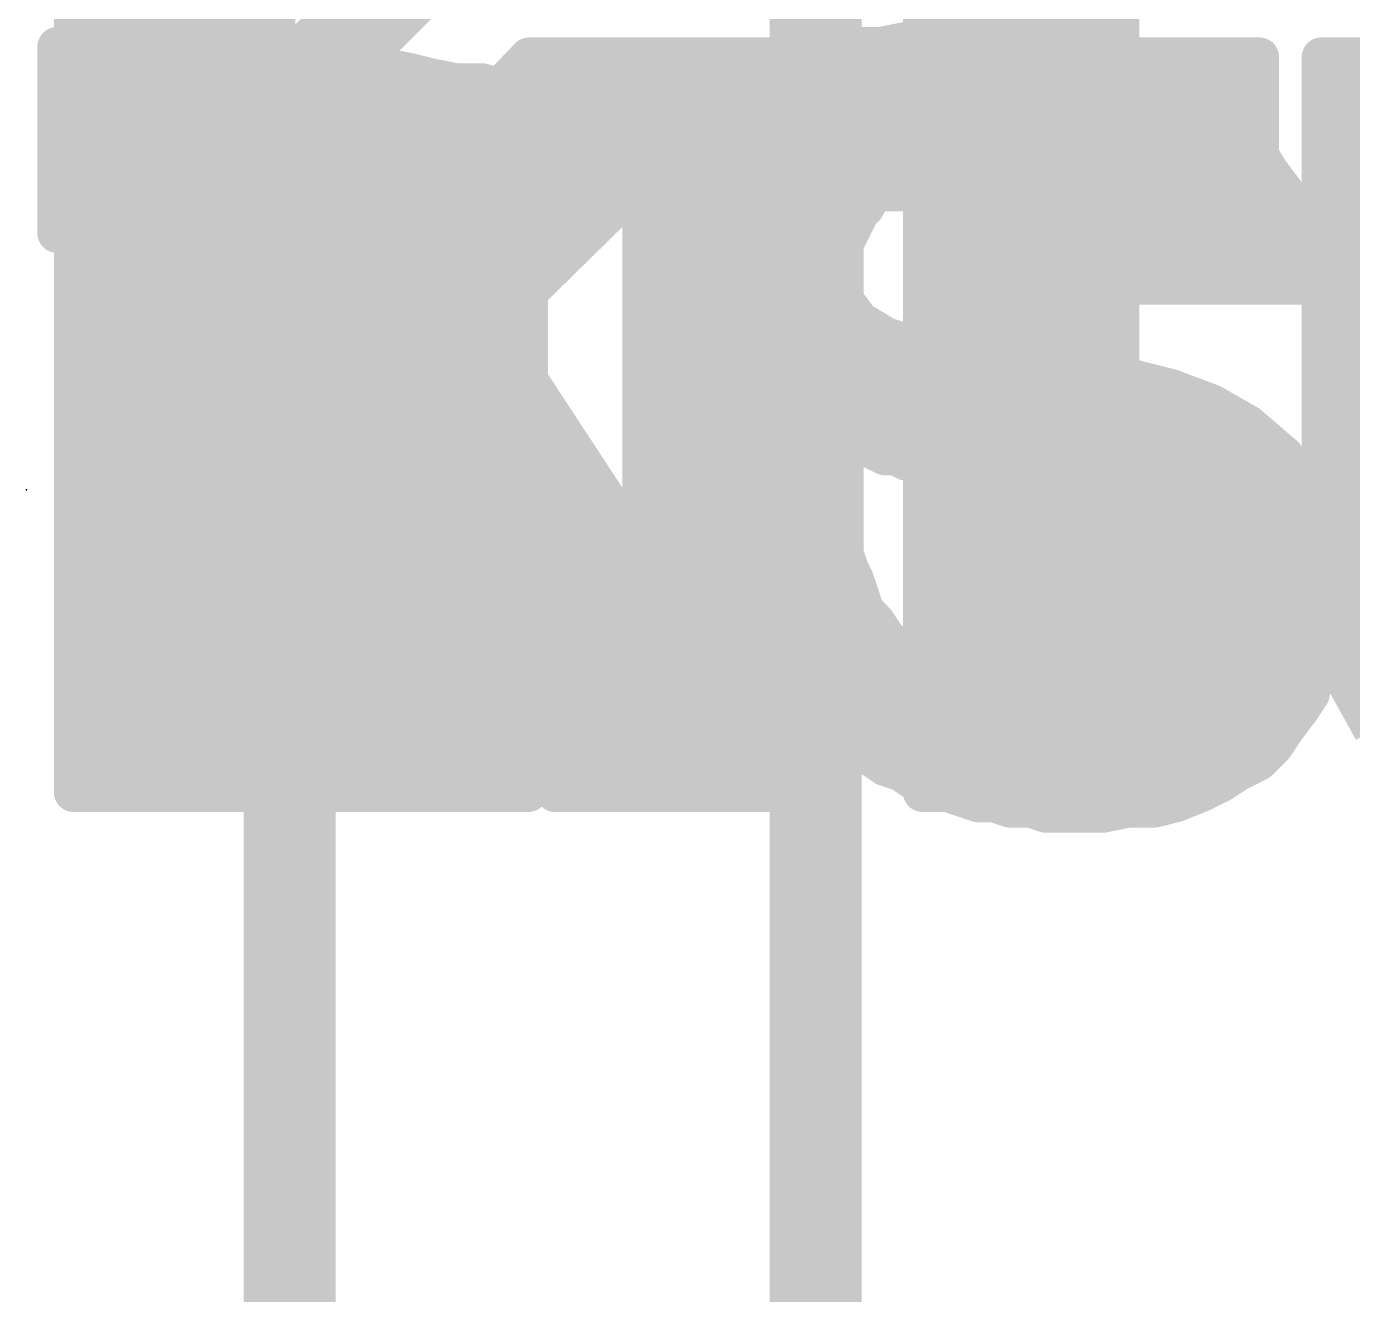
# Model space of a CAD drawing. Extents: x -29 to 78, y -12 to 55.
# Drawn here: x 17.78 to 20.341, y 16.226 to 18.675 of the extents above; entities that cross this region are included whole.
import ezdxf

# ---------------------------------------------------------------- set-up
doc = ezdxf.new("R2010")
doc.units = 0
for name, color, linetype in [('1', 12, 'CONTINUOUS'), ('16', 132, 'CONTINUOUS'), ('21', 41, 'CONTINUOUS'), ('22', 40, 'CONTINUOUS'), ('23', 53, 'CONTINUOUS'), ('24', 53, 'CONTINUOUS')]:
    doc.layers.add(name, color=color, linetype=linetype)

msp = doc.modelspace()

# ---------------------------------------------------------------- linework, layer by layer
at = {"layer": '1', "const_width": 0.1778}
msp.add_lwpolyline([(19.304, 5.104), (19.304, 27.178)], dxfattribs=at)
at = {"layer": '16', "const_width": 0.1778}
for points in [[(18.288, 18.542), (19.05, 19.304)], [(18.288, 8.89), (18.288, 18.542)]]:
    msp.add_lwpolyline(points, dxfattribs=at)
at = {"layer": '16', "const_width": 0.0889}
for points in [[(18.3325, 18.542, 1), (18.2435, 18.542)], [(18.2566, 18.5734, 1), (18.3194, 18.5106)]]:
    msp.add_lwpolyline(points, format="xyb", dxfattribs=at)
at = {"layer": '21', "const_width": 0.0762}
for points in [[(18.261, 19.146), (18.261, 18.106)], [(17.871, 17.196), (17.871, 18.936)], [(19.511, 18.616), (19.511, 18.816)], [(19.901, 18.736), (19.891, 18.696)], [(19.891, 18.696), (19.891, 18.616)], [(17.871, 18.669), (18.261, 18.669)], [(19.511, 18.669), (19.891, 18.669)], [(18.261, 18.106), (18.751, 18.616)], [(19.211, 18.616), (18.681, 18.096)], [(18.751, 18.616), (19.211, 18.616)], [(19.361, 18.576), (19.391, 18.616)], [(19.391, 18.616), (19.511, 18.616)], [(19.891, 18.616), (20.161, 18.616)], [(20.161, 18.616), (20.161, 18.356)], [(20.281, 17.616), (20.281, 18.616)], [(20.281, 18.616), (20.661, 18.616)], [(17.871, 18.5928), (18.261, 18.5928)], [(18.7287, 18.5928), (19.1874, 18.5928)], [(19.3736, 18.5928), (20.161, 18.5928)], [(20.281, 18.5928), (20.661, 18.5928)], [(19.321, 18.546), (19.361, 18.576)], [(19.161, 18.386), (19.321, 18.546)], [(17.871, 18.5166), (18.261, 18.5166)], [(18.6555, 18.5166), (19.1097, 18.5166)], [(19.2916, 18.5166), (20.161, 18.5166)], [(20.281, 18.5166), (20.661, 18.5166)], [(17.871, 18.4404), (18.261, 18.4404)], [(18.5823, 18.4404), (19.032, 18.4404)], [(19.2154, 18.4404), (20.161, 18.4404)], [(20.281, 18.4404), (20.661, 18.4404)], [(19.121, 18.356), (19.161, 18.386)], [(17.871, 18.3642), (18.261, 18.3642)], [(18.5091, 18.3642), (18.9544, 18.3642)], [(19.511, 18.356), (19.121, 18.356)], [(19.1319, 18.3642), (20.161, 18.3642)], [(19.511, 17.196), (19.511, 18.356)], [(20.161, 18.356), (19.891, 18.356)], [(19.891, 18.356), (19.891, 17.196)], [(20.281, 18.3642), (20.661, 18.3642)], [(17.871, 18.288), (18.261, 18.288)], [(18.4359, 18.288), (18.8767, 18.288)], [(19.511, 18.288), (19.891, 18.288)], [(20.281, 18.288), (20.661, 18.288)], [(17.871, 18.2118), (18.261, 18.2118)], [(18.3627, 18.2118), (18.799, 18.2118)], [(19.511, 18.2118), (19.891, 18.2118)], [(20.281, 18.2118), (20.661, 18.2118)], [(17.871, 18.1356), (18.261, 18.1356)], [(18.2894, 18.1356), (18.7214, 18.1356)], [(19.511, 18.1356), (19.891, 18.1356)], [(20.281, 18.1356), (20.661, 18.1356)], [(18.681, 18.096), (19.271, 17.196)], [(17.871, 18.0594), (18.705, 18.0594)], [(19.511, 18.0594), (19.891, 18.0594)], [(20.281, 18.0594), (20.661, 18.0594)], [(17.871, 17.9832), (18.7549, 17.9832)], [(19.511, 17.9832), (19.891, 17.9832)], [(20.281, 17.9832), (20.661, 17.9832)], [(17.871, 17.907), (18.8049, 17.907)], [(19.511, 17.907), (19.891, 17.907)], [(20.281, 17.907), (20.661, 17.907)], [(17.871, 17.8308), (18.8549, 17.8308)], [(18.411, 17.826), (18.261, 17.686)], [(18.801, 17.196), (18.411, 17.826)], [(19.511, 17.8308), (19.891, 17.8308)], [(20.281, 17.8308), (20.661, 17.8308)], [(17.871, 17.7546), (18.3345, 17.7546)], [(18.4552, 17.7546), (18.9048, 17.7546)], [(19.511, 17.7546), (19.891, 17.7546)], [(20.281, 17.7546), (20.6687, 17.7546)], [(18.261, 17.686), (18.261, 17.196)], [(17.871, 17.6784), (18.261, 17.6784)], [(18.5024, 17.6784), (18.9548, 17.6784)], [(19.511, 17.6784), (19.891, 17.6784)], [(20.281, 17.6784), (20.6782, 17.6784)], [(20.301, 17.506), (20.281, 17.616)], [(17.871, 17.6022), (18.261, 17.6022)], [(18.5495, 17.6022), (19.0047, 17.6022)], [(19.511, 17.6022), (19.891, 17.6022)], [(20.2835, 17.6022), (20.69, 17.6022)], [(17.871, 17.526), (18.261, 17.526)], [(18.5967, 17.526), (19.0547, 17.526)], [(19.511, 17.526), (19.891, 17.526)], [(20.2974, 17.526), (20.7435, 17.526)], [(20.331, 17.406), (20.301, 17.506)], [(17.871, 17.4498), (18.261, 17.4498)], [(18.6439, 17.4498), (19.1046, 17.4498)], [(19.511, 17.4498), (19.891, 17.4498)], [(20.3179, 17.4498), (21.601, 17.4498)], [(20.381, 17.316), (20.331, 17.406)], [(17.871, 17.3736), (18.261, 17.3736)], [(18.6911, 17.3736), (19.1546, 17.3736)], [(19.511, 17.3736), (19.891, 17.3736)], [(20.349, 17.3736), (21.2061, 17.3736)], [(17.871, 17.2974), (18.261, 17.2974)], [(18.7382, 17.2974), (19.2045, 17.2974)], [(19.511, 17.2974), (19.891, 17.2974)], [(17.871, 17.2212), (18.261, 17.2212)], [(18.7854, 17.2212), (19.2545, 17.2212)], [(19.511, 17.2212), (19.891, 17.2212)], [(18.261, 17.196), (17.871, 17.196)], [(19.271, 17.196), (18.801, 17.196)], [(19.891, 17.196), (19.511, 17.196)]]:
    msp.add_lwpolyline(points, dxfattribs=at)
at = {"layer": '21', "const_width": 0.0381}
for points in [[(17.871, 18.6881, 1), (17.871, 18.65)], [(18.261, 18.65, 1), (18.261, 18.6881)], [(19.511, 18.6881, 1), (19.511, 18.65)], [(19.8725, 18.7006, 1), (19.9095, 18.6914)], [(19.891, 18.65, 1), (19.891, 18.6881)], [(18.751, 18.635, 1), (18.751, 18.5969)], [(18.7647, 18.6028, 1), (18.7373, 18.6292)], [(19.2243, 18.6024, 1), (19.1977, 18.6296)], [(19.211, 18.5969, 1), (19.211, 18.635)], [(19.391, 18.635, 1), (19.391, 18.5969)], [(19.4062, 18.6046, 1), (19.3758, 18.6274)], [(19.511, 18.5969, 1), (19.511, 18.635)], [(19.891, 18.635, 1), (19.891, 18.5969)], [(20.1801, 18.616, 1), (20.142, 18.616)], [(20.161, 18.5969, 1), (20.161, 18.635)], [(20.281, 18.635, 1), (20.281, 18.5969)], [(20.3001, 18.616, 1), (20.262, 18.616)], [(17.871, 18.6119, 1), (17.871, 18.5738)], [(18.261, 18.5738, 1), (18.261, 18.6119)], [(18.7287, 18.6119, 1), (18.7287, 18.5738)], [(19.1874, 18.5738, 1), (19.1874, 18.6119)], [(19.3736, 18.6119, 1), (19.3736, 18.5738)], [(19.4919, 18.616, 1), (19.53, 18.616)], [(19.872, 18.616, 1), (19.9101, 18.616)], [(20.161, 18.5738, 1), (20.161, 18.6119)], [(20.281, 18.6119, 1), (20.281, 18.5738)], [(19.3458, 18.5874, 1), (19.3762, 18.5646)], [(19.3724, 18.5608, 1), (19.3496, 18.5912)], [(19.3096, 18.5612, 1), (19.3324, 18.5308)], [(19.3345, 18.5325, 1), (19.3075, 18.5595)], [(17.871, 18.5357, 1), (17.871, 18.4976)], [(18.261, 18.4976, 1), (18.261, 18.5357)], [(18.6555, 18.5357, 1), (18.6555, 18.4976)], [(19.1097, 18.4976, 1), (19.1097, 18.5357)], [(19.2916, 18.5357, 1), (19.2916, 18.4976)], [(20.161, 18.4976, 1), (20.161, 18.5357)], [(20.281, 18.5357, 1), (20.281, 18.4976)], [(17.871, 18.4595, 1), (17.871, 18.4214)], [(18.261, 18.4214, 1), (18.261, 18.4595)], [(18.5823, 18.4595, 1), (18.5823, 18.4214)], [(19.032, 18.4214, 1), (19.032, 18.4595)], [(19.2154, 18.4595, 1), (19.2154, 18.4214)], [(20.161, 18.4214, 1), (20.161, 18.4595)], [(20.281, 18.4595, 1), (20.281, 18.4214)], [(19.1475, 18.3995, 1), (19.1745, 18.3725)], [(19.1724, 18.3708, 1), (19.1496, 18.4012)], [(17.871, 18.3833, 1), (17.871, 18.3452)], [(18.261, 18.3452, 1), (18.261, 18.3833)], [(18.5091, 18.3833, 1), (18.5091, 18.3452)], [(18.9544, 18.3452, 1), (18.9544, 18.3833)], [(19.121, 18.3751, 1), (19.121, 18.337)], [(19.1096, 18.3712, 1), (19.1324, 18.3408)], [(19.1319, 18.3833, 1), (19.1319, 18.3452)], [(19.53, 18.356, 1), (19.4919, 18.356)], [(19.511, 18.337, 1), (19.511, 18.3751)], [(19.891, 18.3751, 1), (19.891, 18.337)], [(19.9101, 18.356, 1), (19.872, 18.356)], [(20.161, 18.3452, 1), (20.161, 18.3833)], [(20.161, 18.337, 1), (20.161, 18.3751)], [(20.281, 18.3833, 1), (20.281, 18.3452)], [(20.142, 18.356, 1), (20.1801, 18.356)], [(17.871, 18.3071, 1), (17.871, 18.269)], [(18.261, 18.269, 1), (18.261, 18.3071)], [(18.4359, 18.3071, 1), (18.4359, 18.269)], [(18.8767, 18.269, 1), (18.8767, 18.3071)], [(19.511, 18.3071, 1), (19.511, 18.269)], [(19.891, 18.269, 1), (19.891, 18.3071)], [(20.281, 18.3071, 1), (20.281, 18.269)], [(17.871, 18.2309, 1), (17.871, 18.1928)], [(18.261, 18.1928, 1), (18.261, 18.2309)], [(18.3627, 18.2309, 1), (18.3627, 18.1928)], [(18.799, 18.1928, 1), (18.799, 18.2309)], [(19.511, 18.2309, 1), (19.511, 18.1928)], [(19.891, 18.1928, 1), (19.891, 18.2309)], [(20.281, 18.2309, 1), (20.281, 18.1928)], [(17.871, 18.1547, 1), (17.871, 18.1166)], [(18.261, 18.1166, 1), (18.261, 18.1547)], [(18.2894, 18.1547, 1), (18.2894, 18.1166)], [(18.7214, 18.1166, 1), (18.7214, 18.1547)], [(19.511, 18.1547, 1), (19.511, 18.1166)], [(19.891, 18.1166, 1), (19.891, 18.1547)], [(20.281, 18.1547, 1), (20.281, 18.1166)], [(18.2473, 18.1192, 1), (18.2747, 18.0928)], [(18.6969, 18.1064, 1), (18.6651, 18.0856)], [(18.2419, 18.106, 1), (18.28, 18.106)], [(18.6677, 18.1096, 1), (18.6943, 18.0824)], [(17.871, 18.0785, 1), (17.871, 18.0404)], [(18.705, 18.0404, 1), (18.705, 18.0785)], [(19.511, 18.0785, 1), (19.511, 18.0404)], [(19.891, 18.0404, 1), (19.891, 18.0785)], [(20.281, 18.0785, 1), (20.281, 18.0404)], [(17.871, 18.0023, 1), (17.871, 17.9642)], [(18.7549, 17.9642, 1), (18.7549, 18.0023)], [(19.511, 18.0023, 1), (19.511, 17.9642)], [(19.891, 17.9642, 1), (19.891, 18.0023)], [(20.281, 18.0023, 1), (20.281, 17.9642)], [(17.871, 17.9261, 1), (17.871, 17.888)], [(18.8049, 17.888, 1), (18.8049, 17.9261)], [(19.511, 17.9261, 1), (19.511, 17.888)], [(19.891, 17.888, 1), (19.891, 17.9261)], [(20.281, 17.9261, 1), (20.281, 17.888)], [(17.871, 17.8498, 1), (17.871, 17.8117)], [(18.4272, 17.836, 1), (18.3948, 17.816)], [(18.424, 17.8121, 1), (18.398, 17.8399)], [(18.8549, 17.8117, 1), (18.8549, 17.8498)], [(19.511, 17.8498, 1), (19.511, 17.8117)], [(19.891, 17.8117, 1), (19.891, 17.8498)], [(20.281, 17.8498, 1), (20.281, 17.8117)], [(17.871, 17.7736, 1), (17.871, 17.7355)], [(18.3345, 17.7355, 1), (18.3345, 17.7736)], [(18.4552, 17.7736, 1), (18.4552, 17.7355)], [(18.9048, 17.7355, 1), (18.9048, 17.7736)], [(19.511, 17.7736, 1), (19.511, 17.7355)], [(19.891, 17.7355, 1), (19.891, 17.7736)], [(20.281, 17.7736, 1), (20.281, 17.7355)], [(18.28, 17.686, 1), (18.2419, 17.686)], [(17.871, 17.6974, 1), (17.871, 17.6593)], [(18.248, 17.6999, 1), (18.274, 17.6721)], [(18.261, 17.6593, 1), (18.261, 17.6974)], [(18.5024, 17.6974, 1), (18.5024, 17.6593)], [(18.9548, 17.6593, 1), (18.9548, 17.6974)], [(19.511, 17.6974, 1), (19.511, 17.6593)], [(19.891, 17.6593, 1), (19.891, 17.6974)], [(20.281, 17.6974, 1), (20.281, 17.6593)], [(20.2997, 17.6194, 1), (20.2623, 17.6126)], [(17.871, 17.6212, 1), (17.871, 17.5831)], [(18.261, 17.5831, 1), (18.261, 17.6212)], [(18.5495, 17.6212, 1), (18.5495, 17.5831)], [(19.0047, 17.5831, 1), (19.0047, 17.6212)], [(19.511, 17.6212, 1), (19.511, 17.5831)], [(19.891, 17.5831, 1), (19.891, 17.6212)], [(20.262, 17.616, 1), (20.3001, 17.616)], [(20.2835, 17.6212, 1), (20.2835, 17.5831)], [(17.871, 17.545, 1), (17.871, 17.5069)], [(18.261, 17.5069, 1), (18.261, 17.545)], [(18.5967, 17.545, 1), (18.5967, 17.5069)], [(19.0547, 17.5069, 1), (19.0547, 17.545)], [(19.511, 17.545, 1), (19.511, 17.5069)], [(19.891, 17.5069, 1), (19.891, 17.545)], [(20.2974, 17.545, 1), (20.2974, 17.5069)], [(20.3192, 17.5115, 1), (20.2828, 17.5005)], [(20.2823, 17.5026, 1), (20.3197, 17.5094)], [(17.871, 17.4688, 1), (17.871, 17.4307)], [(18.261, 17.4307, 1), (18.261, 17.4688)], [(18.6439, 17.4688, 1), (18.6439, 17.4307)], [(19.1046, 17.4307, 1), (19.1046, 17.4688)], [(19.511, 17.4688, 1), (19.511, 17.4307)], [(19.891, 17.4307, 1), (19.891, 17.4688)], [(20.3179, 17.4688, 1), (20.3179, 17.4307)], [(20.3477, 17.4153, 1), (20.3143, 17.3967)], [(20.3128, 17.4005, 1), (20.3492, 17.4115)], [(17.871, 17.3926, 1), (17.871, 17.3545)], [(18.261, 17.3545, 1), (18.261, 17.3926)], [(18.6911, 17.3926, 1), (18.6911, 17.3545)], [(19.1546, 17.3545, 1), (19.1546, 17.3926)], [(19.511, 17.3926, 1), (19.511, 17.3545)], [(19.891, 17.3545, 1), (19.891, 17.3926)], [(20.349, 17.3926, 1), (20.349, 17.3545)], [(17.871, 17.3164, 1), (17.871, 17.2783)], [(18.261, 17.2783, 1), (18.261, 17.3164)], [(18.7382, 17.3164, 1), (18.7382, 17.2783)], [(19.2045, 17.2783, 1), (19.2045, 17.3164)], [(19.511, 17.3164, 1), (19.511, 17.2783)], [(19.891, 17.2783, 1), (19.891, 17.3164)], [(17.871, 17.2402, 1), (17.871, 17.2021)], [(18.261, 17.2021, 1), (18.261, 17.2402)], [(18.7854, 17.2402, 1), (18.7854, 17.2021)], [(19.2545, 17.2021, 1), (19.2545, 17.2402)], [(19.511, 17.2402, 1), (19.511, 17.2021)], [(19.891, 17.2021, 1), (19.891, 17.2402)], [(17.871, 17.2151, 1), (17.871, 17.177)], [(17.852, 17.196, 1), (17.8901, 17.196)], [(18.2419, 17.196, 1), (18.28, 17.196)], [(18.261, 17.177, 1), (18.261, 17.2151)], [(18.801, 17.2151, 1), (18.801, 17.177)], [(18.7848, 17.186, 1), (18.8172, 17.206)], [(19.2551, 17.1856, 1), (19.2869, 17.2064)], [(19.271, 17.177, 1), (19.271, 17.2151)], [(19.511, 17.2151, 1), (19.511, 17.177)], [(19.4919, 17.196, 1), (19.53, 17.196)], [(19.872, 17.196, 1), (19.9101, 17.196)], [(19.891, 17.177, 1), (19.891, 17.2151)]]:
    msp.add_lwpolyline(points, format="xyb", dxfattribs=at)
at = {"layer": '22', "const_width": 0.0762}
for points in [[(17.849, 18.636), (17.839, 18.636)], [(17.839, 18.636), (17.839, 18.276)], [(17.859, 18.646), (17.849, 18.636)], [(17.999, 18.646), (17.859, 18.646)], [(18.069, 18.626), (17.999, 18.646)], [(19.369, 18.636), (19.319, 18.626)], [(19.429, 18.636), (19.369, 18.636)], [(19.479, 18.646), (19.429, 18.636)], [(19.709, 18.646), (19.479, 18.646)], [(19.759, 18.636), (19.709, 18.646)], [(19.819, 18.626), (19.759, 18.636)], [(18.129, 18.606), (18.069, 18.626)], [(18.199, 18.566), (18.129, 18.606)], [(18.419, 18.606), (18.379, 18.616)], [(18.379, 18.616), (18.379, 18.346)], [(18.519, 18.586), (18.419, 18.606)], [(19.269, 18.606), (19.219, 18.596)], [(19.319, 18.626), (19.269, 18.606)], [(19.879, 18.606), (19.819, 18.626)], [(19.929, 18.596), (19.879, 18.606)], [(17.839, 18.5928), (18.1521, 18.5928)], [(18.379, 18.5928), (18.485, 18.5928)], [(18.559, 18.576), (18.519, 18.586)], [(19.219, 18.596), (19.169, 18.576)], [(19.211, 18.5928), (19.937, 18.5928)], [(19.979, 18.576), (19.929, 18.596)], [(18.249, 18.526), (18.199, 18.566)], [(18.609, 18.566), (18.559, 18.576)], [(18.659, 18.566), (18.609, 18.566)], [(18.699, 18.556), (18.659, 18.566)], [(18.749, 18.546), (18.699, 18.556)], [(19.169, 18.576), (19.049, 18.486)], [(20.079, 18.516), (19.979, 18.576)], [(18.749, 17.196), (18.749, 18.546)], [(17.839, 18.5166), (18.2568, 18.5166)], [(18.299, 18.466), (18.249, 18.526)], [(18.379, 18.5166), (18.749, 18.5166)], [(19.0898, 18.5166), (20.078, 18.5166)], [(20.119, 18.486), (20.079, 18.516)], [(19.049, 18.486), (19.019, 18.446)], [(20.149, 18.446), (20.119, 18.486)], [(18.339, 18.416), (18.299, 18.466)], [(17.839, 18.4404), (18.3195, 18.4404)], [(18.379, 18.4404), (18.749, 18.4404)], [(19.019, 18.446), (18.999, 18.406)], [(19.0162, 18.4404), (20.1524, 18.4404)], [(20.179, 18.396), (20.149, 18.446)], [(18.379, 18.346), (18.339, 18.416)], [(18.999, 18.406), (18.979, 18.356)], [(19.409, 18.346), (19.469, 18.376)], [(19.469, 18.376), (19.489, 18.376)], [(19.489, 18.376), (19.509, 18.386)], [(19.509, 18.386), (19.689, 18.386)], [(19.689, 18.386), (19.789, 18.336)], [(20.209, 18.356), (20.179, 18.396)], [(17.839, 18.3642), (18.3686, 18.3642)], [(18.379, 18.3642), (18.749, 18.3642)], [(18.979, 18.356), (18.969, 18.306)], [(18.9823, 18.3642), (19.4454, 18.3642)], [(19.7326, 18.3642), (20.2029, 18.3642)], [(20.229, 18.296), (20.209, 18.356)], [(19.389, 18.316), (19.399, 18.326)], [(19.399, 18.326), (19.409, 18.346)], [(19.789, 18.336), (19.829, 18.296)], [(18.969, 18.306), (18.969, 17.436)], [(19.359, 18.256), (19.389, 18.316)], [(17.839, 18.288), (18.749, 18.288)], [(17.839, 18.276), (17.849, 18.276)], [(17.849, 18.276), (17.869, 18.286)], [(17.869, 18.286), (17.979, 18.286)], [(17.979, 18.286), (18.079, 18.276)], [(18.079, 18.276), (18.159, 18.256)], [(18.969, 18.288), (19.375, 18.288)], [(19.829, 18.296), (19.839, 18.276)], [(19.833, 18.288), (20.2303, 18.288)], [(19.839, 18.276), (19.849, 18.246)], [(20.249, 18.176), (20.229, 18.296)], [(18.159, 18.256), (18.229, 18.216)], [(19.359, 18.146), (19.359, 18.256)], [(19.849, 18.246), (19.859, 18.226)], [(19.859, 18.226), (19.859, 18.176)], [(18.229, 18.216), (18.279, 18.156)], [(18.2325, 18.2118), (18.749, 18.2118)], [(18.969, 18.2118), (19.359, 18.2118)], [(19.859, 18.2118), (20.243, 18.2118)], [(19.859, 18.176), (20.249, 18.176)], [(18.279, 18.156), (18.319, 18.086)], [(19.389, 18.106), (19.359, 18.146)], [(18.2907, 18.1356), (18.749, 18.1356)], [(18.969, 18.1356), (19.3668, 18.1356)], [(19.439, 18.076), (19.389, 18.106)], [(18.319, 18.086), (18.339, 18.016)], [(19.499, 18.056), (19.439, 18.076)], [(18.3266, 18.0594), (18.749, 18.0594)], [(18.969, 18.0594), (19.4888, 18.0594)], [(19.569, 18.036), (19.499, 18.056)], [(19.569, 18.036), (19.519, 17.836)], [(19.519, 17.836), (19.569, 18.036)], [(19.639, 18.026), (19.569, 18.036)], [(19.819, 18.006), (19.639, 18.026)], [(18.339, 18.016), (18.359, 17.926)], [(19.739, 17.796), (19.819, 18.006)], [(19.819, 18.006), (19.739, 17.796)], [(19.909, 17.996), (19.819, 18.006)], [(19.989, 17.976), (19.909, 17.996)], [(18.3463, 17.9832), (18.749, 17.9832)], [(18.969, 17.9832), (19.5558, 17.9832)], [(19.5558, 17.9832), (19.8103, 17.9832)], [(19.8103, 17.9832), (19.9602, 17.9832)], [(20.069, 17.946), (19.989, 17.976)], [(20.139, 17.906), (20.069, 17.946)], [(18.359, 17.926), (18.359, 17.196)], [(18.359, 17.907), (18.749, 17.907)], [(18.969, 17.907), (19.5368, 17.907)], [(19.5368, 17.907), (19.7813, 17.907)], [(19.7813, 17.907), (20.1373, 17.907)], [(20.209, 17.846), (20.139, 17.906)], [(19.359, 17.656), (19.359, 17.886)], [(19.359, 17.886), (19.379, 17.866)], [(19.379, 17.866), (19.399, 17.866)], [(19.399, 17.866), (19.439, 17.846)], [(19.439, 17.846), (19.459, 17.846)], [(19.459, 17.846), (19.479, 17.836)], [(20.249, 17.776), (20.209, 17.846)], [(18.359, 17.8308), (18.749, 17.8308)], [(18.969, 17.8308), (19.359, 17.8308)], [(19.479, 17.836), (19.519, 17.836)], [(19.519, 17.836), (19.539, 17.826)], [(19.5294, 17.8308), (19.7523, 17.8308)], [(19.539, 17.826), (19.559, 17.826)], [(19.559, 17.826), (19.589, 17.816)], [(19.589, 17.816), (19.629, 17.816)], [(19.629, 17.816), (19.659, 17.806)], [(19.7523, 17.8308), (20.2177, 17.8308)], [(19.659, 17.806), (19.699, 17.806)], [(19.699, 17.806), (19.719, 17.796)], [(19.719, 17.796), (19.739, 17.796)], [(19.739, 17.796), (19.769, 17.786)], [(19.769, 17.786), (19.789, 17.776)], [(19.789, 17.776), (19.799, 17.766)], [(19.799, 17.766), (19.839, 17.746)], [(20.279, 17.686), (20.249, 17.776)], [(18.359, 17.7546), (18.749, 17.7546)], [(18.969, 17.7546), (19.359, 17.7546)], [(19.8218, 17.7546), (20.2561, 17.7546)], [(19.839, 17.746), (19.849, 17.736)], [(19.849, 17.736), (19.869, 17.726)], [(19.869, 17.726), (19.899, 17.666)], [(20.299, 17.576), (20.279, 17.686)], [(18.359, 17.6784), (18.749, 17.6784)], [(18.969, 17.6784), (19.359, 17.6784)], [(19.8928, 17.6784), (20.2804, 17.6784)], [(19.899, 17.666), (19.899, 17.646)], [(19.369, 17.626), (19.359, 17.656)], [(19.899, 17.646), (19.909, 17.626)], [(19.379, 17.606), (19.369, 17.626)], [(19.909, 17.626), (19.909, 17.576)], [(18.359, 17.6022), (18.749, 17.6022)], [(18.969, 17.6022), (19.3803, 17.6022)], [(19.399, 17.546), (19.379, 17.606)], [(19.909, 17.6022), (20.2942, 17.6022)], [(19.909, 17.576), (19.899, 17.546)], [(20.289, 17.526), (20.299, 17.576)], [(19.419, 17.526), (19.399, 17.546)], [(19.899, 17.546), (19.899, 17.526)], [(18.359, 17.526), (18.749, 17.526)], [(18.969, 17.526), (19.419, 17.526)], [(19.439, 17.496), (19.419, 17.526)], [(19.889, 17.506), (19.879, 17.496)], [(19.899, 17.526), (19.889, 17.506)], [(19.899, 17.526), (20.289, 17.526)], [(20.289, 17.476), (20.289, 17.526)], [(19.459, 17.476), (19.439, 17.496)], [(19.879, 17.496), (19.869, 17.476)], [(19.489, 17.456), (19.459, 17.476)], [(19.529, 17.446), (19.489, 17.456)], [(19.839, 17.456), (19.799, 17.436)], [(19.849, 17.466), (19.839, 17.456)], [(19.869, 17.476), (19.849, 17.466)], [(20.269, 17.436), (20.289, 17.476)], [(18.359, 17.4498), (18.749, 17.4498)], [(18.969, 17.436), (18.959, 17.416)], [(18.969, 17.4498), (19.5138, 17.4498)], [(19.569, 17.426), (19.529, 17.446)], [(19.779, 17.436), (19.759, 17.426)], [(19.799, 17.436), (19.779, 17.436)], [(19.8266, 17.4498), (20.2759, 17.4498)], [(20.259, 17.386), (20.269, 17.436)], [(18.959, 17.416), (18.959, 17.326)], [(19.619, 17.426), (19.569, 17.426)], [(19.669, 17.416), (19.619, 17.426)], [(19.719, 17.416), (19.669, 17.416)], [(19.739, 17.426), (19.719, 17.416)], [(19.759, 17.426), (19.739, 17.426)], [(20.239, 17.356), (20.259, 17.386)], [(18.359, 17.3736), (18.749, 17.3736)], [(18.959, 17.3736), (20.2507, 17.3736)], [(20.209, 17.316), (20.239, 17.356)], [(18.959, 17.326), (18.949, 17.306)], [(19.339, 17.276), (19.339, 17.336)], [(19.339, 17.336), (19.359, 17.306)], [(18.949, 17.306), (18.949, 17.286)], [(19.359, 17.306), (19.389, 17.286)], [(20.189, 17.286), (20.209, 17.316)], [(18.359, 17.2974), (18.749, 17.2974)], [(18.949, 17.286), (18.939, 17.266)], [(18.949, 17.2974), (19.339, 17.2974)], [(19.329, 17.266), (19.339, 17.276)], [(19.3719, 17.2974), (20.1966, 17.2974)], [(19.389, 17.286), (19.409, 17.266)], [(20.159, 17.256), (20.189, 17.286)], [(18.939, 17.266), (18.939, 17.236)], [(19.329, 17.236), (19.329, 17.266)], [(19.409, 17.266), (19.439, 17.246)], [(20.119, 17.236), (20.159, 17.256)], [(18.939, 17.236), (18.929, 17.216)], [(19.319, 17.226), (19.329, 17.236)], [(19.319, 17.216), (19.319, 17.226)], [(19.439, 17.246), (19.469, 17.236)], [(19.469, 17.236), (19.499, 17.216)], [(20.089, 17.216), (20.119, 17.236)], [(18.359, 17.2212), (18.749, 17.2212)], [(18.929, 17.216), (18.919, 17.206)], [(18.919, 17.206), (18.919, 17.196)], [(18.9316, 17.2212), (19.319, 17.2212)], [(19.309, 17.206), (19.319, 17.216)], [(19.309, 17.196), (19.309, 17.206)], [(19.4912, 17.2212), (20.0968, 17.2212)], [(19.499, 17.216), (19.619, 17.176)], [(20.049, 17.196), (20.089, 17.216)], [(18.359, 17.196), (18.749, 17.196)], [(18.919, 17.196), (19.309, 17.196)], [(19.619, 17.176), (19.649, 17.176)], [(19.649, 17.176), (19.679, 17.166)], [(19.959, 17.166), (19.999, 17.176)], [(19.999, 17.176), (20.049, 17.196)], [(19.679, 17.166), (19.719, 17.166)], [(19.719, 17.166), (19.749, 17.156)], [(19.749, 17.156), (19.859, 17.156)], [(19.859, 17.156), (19.909, 17.166)], [(19.909, 17.166), (19.959, 17.166)]]:
    msp.add_lwpolyline(points, dxfattribs=at)
at = {"layer": '22', "const_width": 0.0381}
for points in [[(17.839, 18.655, 1), (17.839, 18.6169)], [(17.8581, 18.636, 1), (17.82, 18.636)], [(17.859, 18.6651, 1), (17.859, 18.627)], [(17.8725, 18.6325, 1), (17.8455, 18.6595)], [(17.849, 18.6169, 1), (17.849, 18.655)], [(18.0042, 18.6643, 1), (17.9938, 18.6277)], [(17.999, 18.627, 1), (17.999, 18.6651)], [(19.369, 18.655, 1), (19.369, 18.6169)], [(19.3727, 18.6173, 1), (19.3653, 18.6547)], [(19.4253, 18.6547, 1), (19.4327, 18.6173)], [(19.429, 18.6169, 1), (19.429, 18.655)], [(19.479, 18.6651, 1), (19.479, 18.627)], [(19.4827, 18.6273, 1), (19.4753, 18.6647)], [(19.7127, 18.6647, 1), (19.7053, 18.6273)], [(19.709, 18.627, 1), (19.709, 18.6651)], [(19.7621, 18.6548, 1), (19.7559, 18.6172)], [(19.7553, 18.6173, 1), (19.7627, 18.6547)], [(17.8355, 18.6495, 1), (17.8625, 18.6225)], [(18.075, 18.6441, 1), (18.063, 18.6079)], [(18.0638, 18.6077, 1), (18.0742, 18.6443)], [(18.1385, 18.6225, 1), (18.1195, 18.5895)], [(18.3836, 18.6345, 1), (18.3744, 18.5975)], [(18.3981, 18.616, 1), (18.36, 18.616)], [(18.4227, 18.6247, 1), (18.4153, 18.5873)], [(19.2727, 18.5873, 1), (19.2653, 18.6247)], [(19.3153, 18.6447, 1), (19.3227, 18.6073)], [(19.3261, 18.6083, 1), (19.3119, 18.6437)], [(19.825, 18.6441, 1), (19.813, 18.6079)], [(19.8159, 18.6072, 1), (19.8221, 18.6448)], [(19.8827, 18.6247, 1), (19.8753, 18.5873)], [(17.839, 18.6119, 1), (17.839, 18.5738)], [(18.123, 18.5879, 1), (18.135, 18.6241)], [(18.1521, 18.5738, 1), (18.1521, 18.6119)], [(18.379, 18.6119, 1), (18.379, 18.5738)], [(18.4144, 18.5875, 1), (18.4236, 18.6245)], [(18.485, 18.5738, 1), (18.485, 18.6119)], [(18.5236, 18.6045, 1), (18.5144, 18.5675)], [(18.5153, 18.5673, 1), (18.5227, 18.6047)], [(19.211, 18.6119, 1), (19.211, 18.5738)], [(19.2153, 18.6147, 1), (19.2227, 18.5773)], [(19.2261, 18.5783, 1), (19.2119, 18.6137)], [(19.2619, 18.6237, 1), (19.2761, 18.5883)], [(19.873, 18.5879, 1), (19.885, 18.6241)], [(19.9361, 18.6137, 1), (19.9219, 18.5783)], [(19.9253, 18.5773, 1), (19.9327, 18.6147)], [(19.937, 18.5738, 1), (19.937, 18.6119)], [(18.2109, 18.5809, 1), (18.1871, 18.5511)], [(18.1895, 18.5495, 1), (18.2085, 18.5825)], [(18.5627, 18.5947, 1), (18.5553, 18.5573)], [(18.5544, 18.5575, 1), (18.5636, 18.5945)], [(18.609, 18.5851, 1), (18.609, 18.547)], [(18.6053, 18.5473, 1), (18.6127, 18.5847)], [(18.6636, 18.5845, 1), (18.6544, 18.5475)], [(18.659, 18.547, 1), (18.659, 18.5851)], [(18.7027, 18.5747, 1), (18.6953, 18.5373)], [(18.6944, 18.5375, 1), (18.7036, 18.5745)], [(19.1619, 18.5937, 1), (19.1761, 18.5583)], [(19.1804, 18.5608, 1), (19.1576, 18.5912)], [(19.9888, 18.5923, 1), (19.9692, 18.5597)], [(19.9719, 18.5583, 1), (19.9861, 18.5937)], [(18.7681, 18.546, 1), (18.73, 18.546)], [(18.7453, 18.5273, 1), (18.7527, 18.5647)], [(17.839, 18.5357, 1), (17.839, 18.4976)], [(18.2636, 18.5382, 1), (18.2344, 18.5138)], [(18.2371, 18.5111, 1), (18.2609, 18.5409)], [(18.2568, 18.4976, 1), (18.2568, 18.5357)], [(18.379, 18.5357, 1), (18.379, 18.4976)], [(18.749, 18.4976, 1), (18.749, 18.5357)], [(19.0898, 18.5357, 1), (19.0898, 18.4976)], [(20.0904, 18.5312, 1), (20.0676, 18.5008)], [(20.0692, 18.4997, 1), (20.0888, 18.5323)], [(20.078, 18.4976, 1), (20.078, 18.5357)], [(19.0376, 18.5012, 1), (19.0604, 18.4708)], [(19.0642, 18.4746, 1), (19.0338, 18.4974)], [(20.1342, 18.4974, 1), (20.1038, 18.4746)], [(20.1076, 18.4708, 1), (20.1304, 18.5012)], [(18.3139, 18.4779, 1), (18.2841, 18.4541)], [(18.2844, 18.4538, 1), (18.3136, 18.4782)], [(17.839, 18.4595, 1), (17.839, 18.4214)], [(18.3195, 18.4214, 1), (18.3195, 18.4595)], [(18.379, 18.4595, 1), (18.379, 18.4214)], [(18.749, 18.4214, 1), (18.749, 18.4595)], [(19.0162, 18.4595, 1), (19.0162, 18.4214)], [(19.0038, 18.4574, 1), (19.0342, 18.4346)], [(19.036, 18.4375, 1), (19.002, 18.4545)], [(20.1653, 18.4558, 1), (20.1327, 18.4362)], [(20.1338, 18.4346, 1), (20.1642, 18.4574)], [(20.1524, 18.4214, 1), (20.1524, 18.4595)], [(18.3555, 18.4255, 1), (18.3225, 18.4065)], [(18.3241, 18.4041, 1), (18.3539, 18.4279)], [(19.0167, 18.3989, 1), (18.9813, 18.4131)], [(18.982, 18.4145, 1), (19.016, 18.3975)], [(19.469, 18.3951, 1), (19.469, 18.357)], [(19.4775, 18.359, 1), (19.4605, 18.393)], [(19.489, 18.357, 1), (19.489, 18.3951)], [(19.509, 18.405, 1), (19.509, 18.3669)], [(19.5175, 18.369, 1), (19.5005, 18.403)], [(19.6975, 18.403, 1), (19.6805, 18.369)], [(19.689, 18.3669, 1), (19.689, 18.405)], [(20.1942, 18.4074, 1), (20.1638, 18.3846)], [(20.1627, 18.3862, 1), (20.1953, 18.4058)], [(17.839, 18.3833, 1), (17.839, 18.3452)], [(18.379, 18.3833, 1), (18.379, 18.3452)], [(18.3686, 18.3452, 1), (18.3686, 18.3833)], [(18.749, 18.3452, 1), (18.749, 18.3833)], [(18.9977, 18.3523, 1), (18.9603, 18.3597)], [(18.9823, 18.3833, 1), (18.9823, 18.3452)], [(19.4454, 18.3452, 1), (19.4454, 18.3833)], [(19.4805, 18.393, 1), (19.4975, 18.359)], [(19.7326, 18.3833, 1), (19.7326, 18.3452)], [(20.2271, 18.362, 1), (20.1909, 18.35)], [(20.2029, 18.3452, 1), (20.2029, 18.3833)], [(18.36, 18.346, 1), (18.3981, 18.346)], [(18.3625, 18.3365, 1), (18.3955, 18.3555)], [(18.9613, 18.3631, 1), (18.9967, 18.3489)], [(19.4125, 18.3125, 1), (19.3855, 18.3395)], [(19.4005, 18.363, 1), (19.4175, 18.329)], [(19.426, 18.3375, 1), (19.392, 18.3545)], [(19.8025, 18.3495, 1), (19.7755, 18.3225)], [(19.7805, 18.319, 1), (19.7975, 18.353)], [(20.1938, 18.3446, 1), (20.2242, 18.3674)], [(18.9881, 18.306, 1), (18.95, 18.306)], [(19.3755, 18.3295, 1), (19.4025, 18.3025)], [(19.406, 18.3075, 1), (19.372, 18.3245)], [(19.382, 18.3345, 1), (19.416, 18.3175)], [(17.839, 18.3071, 1), (17.839, 18.269)], [(17.839, 18.295, 1), (17.839, 18.2569)], [(17.8405, 18.293, 1), (17.8575, 18.259)], [(17.849, 18.2569, 1), (17.849, 18.295)], [(17.869, 18.3051, 1), (17.869, 18.267)], [(17.8775, 18.269, 1), (17.8605, 18.303)], [(17.9809, 18.305, 1), (17.9771, 18.267)], [(17.979, 18.267, 1), (17.979, 18.3051)], [(18.0836, 18.2945, 1), (18.0744, 18.2575)], [(18.0771, 18.257, 1), (18.0809, 18.295)], [(18.749, 18.269, 1), (18.749, 18.3071)], [(18.9503, 18.3097, 1), (18.9877, 18.3023)], [(18.969, 18.3071, 1), (18.969, 18.269)], [(19.375, 18.269, 1), (19.375, 18.3071)], [(19.846, 18.3045, 1), (19.812, 18.2875)], [(19.833, 18.3071, 1), (19.833, 18.269)], [(19.8155, 18.2825, 1), (19.8425, 18.3095)], [(19.8571, 18.282, 1), (19.8209, 18.27)], [(20.2478, 18.2991, 1), (20.2102, 18.2929)], [(20.2109, 18.29, 1), (20.2471, 18.302)], [(20.2303, 18.269, 1), (20.2303, 18.3071)], [(17.82, 18.276, 1), (17.8581, 18.276)], [(18.1685, 18.2725, 1), (18.1495, 18.2395)], [(18.1544, 18.2375, 1), (18.1636, 18.2745)], [(19.3781, 18.256, 1), (19.34, 18.256)], [(19.822, 18.2675, 1), (19.856, 18.2845)], [(19.342, 18.2645, 1), (19.376, 18.2475)], [(19.866, 18.2545, 1), (19.832, 18.2375)], [(19.8309, 18.24, 1), (19.8671, 18.252)], [(19.8781, 18.226, 1), (19.84, 18.226)], [(18.2436, 18.2282, 1), (18.2144, 18.2038)], [(18.2325, 18.2309, 1), (18.2325, 18.1928)], [(18.2195, 18.1995, 1), (18.2385, 18.2325)], [(18.749, 18.1928, 1), (18.749, 18.2309)], [(18.969, 18.2309, 1), (18.969, 18.1928)], [(19.359, 18.1928, 1), (19.359, 18.2309)], [(19.859, 18.2309, 1), (19.859, 18.1928)], [(19.842, 18.2175, 1), (19.876, 18.2345)], [(20.243, 18.1928, 1), (20.243, 18.2309)], [(19.859, 18.1951, 1), (19.859, 18.157)], [(20.249, 18.157, 1), (20.249, 18.1951)], [(18.2955, 18.1655, 1), (18.2625, 18.1465)], [(18.2644, 18.1438, 1), (18.2936, 18.1682)], [(19.3742, 18.1574, 1), (19.3438, 18.1346)], [(19.84, 18.176, 1), (19.8781, 18.176)], [(20.2302, 18.1729, 1), (20.2678, 18.1791)], [(18.2907, 18.1547, 1), (18.2907, 18.1166)], [(18.749, 18.1166, 1), (18.749, 18.1547)], [(18.969, 18.1547, 1), (18.969, 18.1166)], [(19.34, 18.146, 1), (19.3781, 18.146)], [(19.3668, 18.1166, 1), (19.3668, 18.1547)], [(19.3988, 18.1223, 1), (19.3792, 18.0897)], [(19.3738, 18.0946, 1), (19.4042, 18.1174)], [(18.3373, 18.0912, 1), (18.3007, 18.0808)], [(18.3025, 18.0765, 1), (18.3355, 18.0955)], [(19.445, 18.0941, 1), (19.433, 18.0579)], [(19.4292, 18.0597, 1), (19.4488, 18.0923)], [(18.3266, 18.0785, 1), (18.3266, 18.0404)], [(18.749, 18.0404, 1), (18.749, 18.0785)], [(18.969, 18.0785, 1), (18.969, 18.0404)], [(19.5042, 18.0743, 1), (19.4938, 18.0377)], [(19.4888, 18.0404, 1), (19.4888, 18.0785)], [(19.493, 18.0379, 1), (19.505, 18.0741)], [(19.5717, 18.0549, 1), (19.5663, 18.0171)], [(19.5875, 18.0314, 1), (19.5505, 18.0406)], [(19.5875, 18.0314, 1), (19.5505, 18.0406)], [(19.5638, 18.0177, 1), (19.5742, 18.0543)], [(19.6411, 18.0449, 1), (19.6369, 18.0071)], [(19.6363, 18.0071, 1), (19.6417, 18.0449)], [(18.3576, 18.0201, 1), (18.3204, 18.0119)], [(18.3207, 18.0108, 1), (18.3573, 18.0212)], [(19.8211, 18.0249, 1), (19.8169, 17.9871)], [(19.8368, 17.9992, 1), (19.8012, 18.0128)], [(19.8368, 17.9992, 1), (19.8012, 18.0128)], [(19.8169, 17.9871, 1), (19.8211, 18.0249)], [(19.9136, 18.0145, 1), (19.9044, 17.9775)], [(19.9069, 17.9771, 1), (19.9111, 18.0149)], [(18.3463, 18.0023, 1), (18.3463, 17.9642)], [(18.749, 17.9642, 1), (18.749, 18.0023)], [(18.969, 18.0023, 1), (18.969, 17.9642)], [(19.5558, 18.0023, 1), (19.5558, 17.9642)], [(19.5558, 17.9642, 1), (19.5558, 18.0023)], [(19.8103, 18.0023, 1), (19.8103, 17.9642)], [(19.8103, 17.9642, 1), (19.8103, 18.0023)], [(19.9602, 17.9642, 1), (19.9602, 18.0023)], [(19.9957, 17.9938, 1), (19.9823, 17.9582)], [(19.9844, 17.9575, 1), (19.9936, 17.9945)], [(20.0785, 17.9625, 1), (20.0595, 17.9295)], [(20.0623, 17.9282, 1), (20.0757, 17.9638)], [(18.3781, 17.926, 1), (18.34, 17.926)], [(18.359, 17.9261, 1), (18.359, 17.888)], [(18.3404, 17.9219, 1), (18.3776, 17.9301)], [(18.749, 17.888, 1), (18.749, 17.9261)], [(18.969, 17.9261, 1), (18.969, 17.888)], [(19.5368, 17.9261, 1), (19.5368, 17.888)], [(19.5368, 17.888, 1), (19.5368, 17.9261)], [(19.7813, 17.9261, 1), (19.7813, 17.888)], [(19.7813, 17.888, 1), (19.7813, 17.9261)], [(20.1514, 17.9205, 1), (20.1266, 17.8915)], [(20.1295, 17.8895, 1), (20.1485, 17.9225)], [(20.1373, 17.888, 1), (20.1373, 17.9261)], [(19.3781, 17.886, 1), (19.34, 17.886)], [(19.3725, 17.8995, 1), (19.3455, 17.8725)], [(19.379, 17.885, 1), (19.379, 17.8469)], [(19.4075, 17.883, 1), (19.3905, 17.849)], [(19.399, 17.8469, 1), (19.399, 17.885)], [(19.3655, 17.8525, 1), (19.3925, 17.8795)], [(19.439, 17.8651, 1), (19.439, 17.827)], [(19.4305, 17.829, 1), (19.4475, 17.863)], [(19.4675, 17.863, 1), (19.4505, 17.829)], [(19.459, 17.827, 1), (19.459, 17.8651)], [(20.2255, 17.8555, 1), (20.1925, 17.8365)], [(20.1966, 17.8315, 1), (20.2214, 17.8605)], [(18.359, 17.8498, 1), (18.359, 17.8117)], [(18.749, 17.8117, 1), (18.749, 17.8498)], [(18.969, 17.8498, 1), (18.969, 17.8117)], [(19.359, 17.8117, 1), (19.359, 17.8498)], [(19.479, 17.8551, 1), (19.479, 17.817)], [(19.4705, 17.819, 1), (19.4875, 17.853)], [(19.5275, 17.853, 1), (19.5105, 17.819)], [(19.5005, 17.8406, 1), (19.5375, 17.8314)], [(19.5005, 17.8406, 1), (19.5375, 17.8314)], [(19.5294, 17.8498, 1), (19.5294, 17.8117)], [(19.519, 17.817, 1), (19.519, 17.8551)], [(19.539, 17.8451, 1), (19.539, 17.807)], [(19.5305, 17.809, 1), (19.5475, 17.843)], [(19.565, 17.8441, 1), (19.553, 17.8079)], [(19.559, 17.807, 1), (19.559, 17.8451)], [(19.589, 17.8351, 1), (19.589, 17.797)], [(19.583, 17.7979, 1), (19.595, 17.8341)], [(19.635, 17.8341, 1), (19.623, 17.7979)], [(19.629, 17.797, 1), (19.629, 17.8351)], [(19.7523, 17.8498, 1), (19.7523, 17.8117)], [(19.7523, 17.8117, 1), (19.7523, 17.8498)], [(20.2177, 17.8117, 1), (20.2177, 17.8498)], [(19.659, 17.8251, 1), (19.659, 17.787)], [(19.653, 17.7879, 1), (19.665, 17.8241)], [(19.7075, 17.823, 1), (19.6905, 17.789)], [(19.699, 17.787, 1), (19.699, 17.8251)], [(19.719, 17.815, 1), (19.719, 17.7769)], [(19.7105, 17.779, 1), (19.7275, 17.813)], [(19.745, 17.8141, 1), (19.733, 17.7779)], [(19.739, 17.7769, 1), (19.739, 17.815)], [(19.7212, 17.8028, 1), (19.7568, 17.7892)], [(19.7212, 17.8028, 1), (19.7568, 17.7892)], [(19.7775, 17.803, 1), (19.7605, 17.769)], [(19.763, 17.7679, 1), (19.775, 17.8041)], [(19.8025, 17.7895, 1), (19.7755, 17.7625)], [(19.8075, 17.783, 1), (19.7905, 17.749)], [(19.7805, 17.759, 1), (19.7975, 17.793)], [(20.2671, 17.782, 1), (20.2309, 17.77)], [(20.2325, 17.7665, 1), (20.2655, 17.7855)], [(18.359, 17.7736, 1), (18.359, 17.7355)], [(18.749, 17.7355, 1), (18.749, 17.7736)], [(18.969, 17.7736, 1), (18.969, 17.7355)], [(19.359, 17.7355, 1), (19.359, 17.7736)], [(19.7855, 17.7525, 1), (19.8125, 17.7795)], [(19.8218, 17.7736, 1), (19.8218, 17.7355)], [(19.8525, 17.7595, 1), (19.8255, 17.7325)], [(19.8575, 17.753, 1), (19.8405, 17.719)], [(19.8305, 17.729, 1), (19.8475, 17.763)], [(20.2561, 17.7355, 1), (20.2561, 17.7736)], [(19.8355, 17.7225, 1), (19.8625, 17.7495)], [(19.886, 17.7345, 1), (19.852, 17.7175)], [(19.8605, 17.709, 1), (19.8775, 17.743)], [(20.2977, 17.6894, 1), (20.2603, 17.6826)], [(18.359, 17.6974, 1), (18.359, 17.6593)], [(18.749, 17.6593, 1), (18.749, 17.6974)], [(18.969, 17.6974, 1), (18.969, 17.6593)], [(19.359, 17.6593, 1), (19.359, 17.6974)], [(19.8928, 17.6974, 1), (19.8928, 17.6593)], [(19.9181, 17.666, 1), (19.88, 17.666)], [(20.2609, 17.68, 1), (20.2971, 17.692)], [(20.2804, 17.6593, 1), (20.2804, 17.6974)], [(19.3771, 17.662, 1), (19.3409, 17.65)], [(19.34, 17.656, 1), (19.3781, 17.656)], [(19.916, 17.6545, 1), (19.882, 17.6375)], [(19.882, 17.6575, 1), (19.916, 17.6745)], [(19.386, 17.6345, 1), (19.352, 17.6175)], [(19.3509, 17.62, 1), (19.3871, 17.632)], [(19.88, 17.646, 1), (19.9181, 17.646)], [(19.9281, 17.626, 1), (19.89, 17.626)], [(19.892, 17.6175, 1), (19.926, 17.6345)], [(18.359, 17.6212, 1), (18.359, 17.5831)], [(18.749, 17.5831, 1), (18.749, 17.6212)], [(18.969, 17.6212, 1), (18.969, 17.5831)], [(19.3971, 17.612, 1), (19.3609, 17.6)], [(19.362, 17.5975, 1), (19.396, 17.6145)], [(19.3803, 17.5831, 1), (19.3803, 17.6212)], [(19.909, 17.6212, 1), (19.909, 17.5831)], [(20.2942, 17.5831, 1), (20.2942, 17.6212)], [(19.89, 17.576, 1), (19.9281, 17.576)], [(19.9271, 17.57, 1), (19.8909, 17.582)], [(20.3177, 17.5723, 1), (20.2803, 17.5797)], [(20.2803, 17.5726, 1), (20.3177, 17.5794)], [(19.4125, 17.5595, 1), (19.3855, 17.5325)], [(19.3809, 17.54, 1), (19.4171, 17.552)], [(19.9181, 17.546, 1), (19.88, 17.546)], [(19.8809, 17.552, 1), (19.9171, 17.54)], [(18.359, 17.545, 1), (18.359, 17.5069)], [(18.749, 17.5069, 1), (18.749, 17.545)], [(18.969, 17.545, 1), (18.969, 17.5069)], [(19.4349, 17.5366, 1), (19.4031, 17.5154)], [(19.4055, 17.5125, 1), (19.4325, 17.5395)], [(19.419, 17.5069, 1), (19.419, 17.545)], [(19.9025, 17.4925, 1), (19.8755, 17.5195)], [(19.899, 17.545, 1), (19.899, 17.5069)], [(19.88, 17.526, 1), (19.9181, 17.526)], [(19.916, 17.5175, 1), (19.882, 17.5345)], [(20.3081, 17.526, 1), (20.27, 17.526)], [(20.2703, 17.5297, 1), (20.3077, 17.5223)], [(20.289, 17.5069, 1), (20.289, 17.545)], [(19.4525, 17.5095, 1), (19.4255, 17.4825)], [(19.4231, 17.4854, 1), (19.4549, 17.5066)], [(19.8655, 17.5095, 1), (19.8925, 17.4825)], [(19.896, 17.4875, 1), (19.862, 17.5045)], [(19.872, 17.5145, 1), (19.906, 17.4975)], [(19.4696, 17.4919, 1), (19.4484, 17.4601)], [(19.4455, 17.4625, 1), (19.4725, 17.4895)], [(19.4936, 17.4745, 1), (19.4844, 17.4375)], [(19.8405, 17.483, 1), (19.8575, 17.449)], [(19.8475, 17.439, 1), (19.8305, 17.473)], [(19.8625, 17.4525, 1), (19.8355, 17.4795)], [(19.852, 17.4845, 1), (19.886, 17.4675)], [(19.8775, 17.459, 1), (19.8605, 17.493)], [(20.27, 17.476, 1), (20.3081, 17.476)], [(20.306, 17.4675, 1), (20.272, 17.4845)], [(18.359, 17.4688, 1), (18.359, 17.4307)], [(18.749, 17.4307, 1), (18.749, 17.4688)], [(18.969, 17.4688, 1), (18.969, 17.4307)], [(18.986, 17.4275, 1), (18.952, 17.4445)], [(19.4784, 17.4401, 1), (19.4996, 17.4719)], [(19.5375, 17.463, 1), (19.5205, 17.429)], [(19.5138, 17.4307, 1), (19.5138, 17.4688)], [(19.5244, 17.4275, 1), (19.5336, 17.4645)], [(19.779, 17.455, 1), (19.779, 17.4169)], [(19.7875, 17.419, 1), (19.7705, 17.453)], [(19.7905, 17.453, 1), (19.8075, 17.419)], [(19.799, 17.4169, 1), (19.799, 17.455)], [(19.8266, 17.4688, 1), (19.8266, 17.4307)], [(19.8255, 17.4695, 1), (19.8525, 17.4425)], [(20.2877, 17.4323, 1), (20.2503, 17.4397)], [(20.2759, 17.4307, 1), (20.2759, 17.4688)], [(18.978, 17.416, 1), (18.9399, 17.416)], [(18.942, 17.4245, 1), (18.976, 17.4075)], [(18.95, 17.436, 1), (18.9881, 17.436)], [(19.569, 17.4451, 1), (19.569, 17.407)], [(19.5605, 17.409, 1), (19.5775, 17.443)], [(19.6227, 17.4447, 1), (19.6153, 17.4073)], [(19.619, 17.407, 1), (19.619, 17.4451)], [(19.669, 17.4351, 1), (19.669, 17.397)], [(19.6653, 17.3973, 1), (19.6727, 17.4347)], [(19.7105, 17.433, 1), (19.7275, 17.399)], [(19.719, 17.397, 1), (19.719, 17.4351)], [(19.739, 17.4451, 1), (19.739, 17.407)], [(19.7475, 17.409, 1), (19.7305, 17.443)], [(19.7505, 17.443, 1), (19.7675, 17.409)], [(19.759, 17.407, 1), (19.759, 17.4451)], [(20.252, 17.4445, 1), (20.286, 17.4275)], [(20.2749, 17.3754, 1), (20.2431, 17.3966)], [(18.359, 17.3926, 1), (18.359, 17.3545)], [(18.749, 17.3545, 1), (18.749, 17.3926)], [(18.959, 17.3926, 1), (18.959, 17.3545)], [(20.2542, 17.3446, 1), (20.2238, 17.3674)], [(20.2403, 17.3897, 1), (20.2777, 17.3823)], [(20.2507, 17.3545, 1), (20.2507, 17.3926)], [(18.976, 17.3175, 1), (18.942, 17.3345)], [(19.3549, 17.3466, 1), (19.3231, 17.3254)], [(19.3581, 17.336, 1), (19.32, 17.336)], [(20.2231, 17.3666, 1), (20.2549, 17.3454)], [(18.9681, 17.306, 1), (18.93, 17.306)], [(18.9399, 17.326, 1), (18.978, 17.326)], [(19.3696, 17.3219, 1), (19.3484, 17.2901)], [(20.1938, 17.3274, 1), (20.2242, 17.3046)], [(20.2249, 17.3054, 1), (20.1931, 17.3266)], [(18.359, 17.3164, 1), (18.359, 17.2783)], [(18.749, 17.2783, 1), (18.749, 17.3164)], [(18.949, 17.3164, 1), (18.949, 17.2783)], [(18.932, 17.3145, 1), (18.966, 17.2975)], [(18.966, 17.2775, 1), (18.932, 17.2945)], [(19.3525, 17.2625, 1), (19.3255, 17.2895)], [(19.339, 17.2783, 1), (19.339, 17.3164)], [(19.3431, 17.2954, 1), (19.3749, 17.3166)], [(19.3719, 17.3164, 1), (19.3719, 17.2783)], [(19.4025, 17.2995, 1), (19.3755, 17.2725)], [(19.3784, 17.2701, 1), (19.3996, 17.3019)], [(20.1731, 17.2966, 1), (20.2049, 17.2754)], [(20.2025, 17.2725, 1), (20.1755, 17.2995)], [(20.1966, 17.2783, 1), (20.1966, 17.3164)], [(18.922, 17.2745, 1), (18.956, 17.2575)], [(18.9581, 17.266, 1), (18.92, 17.266)], [(18.93, 17.286, 1), (18.9681, 17.286)], [(19.3481, 17.266, 1), (19.31, 17.266)], [(19.3155, 17.2795, 1), (19.3425, 17.2525)], [(19.32, 17.276, 1), (19.3581, 17.276)], [(19.4196, 17.2819, 1), (19.3984, 17.2501)], [(19.3955, 17.2525, 1), (19.4225, 17.2795)], [(20.1455, 17.2695, 1), (20.1725, 17.2425)], [(20.1675, 17.239, 1), (20.1505, 17.273)], [(18.956, 17.2275, 1), (18.922, 17.2445)], [(19.3381, 17.226, 1), (19.3, 17.226)], [(19.3425, 17.2225, 1), (19.3155, 17.2495)], [(19.445, 17.2641, 1), (19.433, 17.2279)], [(19.4284, 17.2301, 1), (19.4496, 17.2619)], [(19.4796, 17.2519, 1), (19.4584, 17.2201)], [(19.463, 17.2179, 1), (19.475, 17.2541)], [(20.1105, 17.253, 1), (20.1275, 17.219)], [(20.1296, 17.2201, 1), (20.1084, 17.2519)], [(18.359, 17.2402, 1), (18.359, 17.2021)], [(18.749, 17.2021, 1), (18.749, 17.2402)], [(18.9381, 17.206, 1), (18.9, 17.206)], [(18.9055, 17.2195, 1), (18.9325, 17.1925)], [(18.912, 17.2245, 1), (18.946, 17.2075)], [(18.9316, 17.2402, 1), (18.9316, 17.2021)], [(18.9425, 17.2025, 1), (18.9155, 17.2295)], [(18.92, 17.236, 1), (18.9581, 17.236)], [(19.3281, 17.206, 1), (19.29, 17.206)], [(19.2955, 17.2195, 1), (19.3225, 17.1925)], [(19.3055, 17.2395, 1), (19.3325, 17.2125)], [(19.3325, 17.2025, 1), (19.3055, 17.2295)], [(19.31, 17.236, 1), (19.3481, 17.236)], [(19.319, 17.2021, 1), (19.319, 17.2402)], [(19.4912, 17.2402, 1), (19.4912, 17.2021)], [(19.505, 17.2341, 1), (19.493, 17.1979)], [(19.4884, 17.2001, 1), (19.5096, 17.2319)], [(20.0784, 17.2319, 1), (20.0996, 17.2001)], [(20.0975, 17.199, 1), (20.0805, 17.233)], [(20.0968, 17.2021, 1), (20.0968, 17.2402)], [(18.359, 17.2151, 1), (18.359, 17.177)], [(18.34, 17.196, 1), (18.3781, 17.196)], [(18.73, 17.196, 1), (18.7681, 17.196)], [(18.749, 17.177, 1), (18.749, 17.2151)], [(18.919, 17.2151, 1), (18.919, 17.177)], [(18.9, 17.196, 1), (18.9381, 17.196)], [(19.29, 17.196, 1), (19.3281, 17.196)], [(19.3, 17.216, 1), (19.3381, 17.216)], [(19.309, 17.177, 1), (19.309, 17.2151)], [(19.619, 17.1951, 1), (19.619, 17.157)], [(19.613, 17.1579, 1), (19.625, 17.1941)], [(19.655, 17.1941, 1), (19.643, 17.1579)], [(19.649, 17.157, 1), (19.649, 17.1951)], [(19.9919, 17.1937, 1), (20.0061, 17.1583)], [(20.0036, 17.1575, 1), (19.9944, 17.1945)], [(20.0405, 17.213, 1), (20.0575, 17.179)], [(20.0561, 17.1783, 1), (20.0419, 17.2137)], [(19.679, 17.1851, 1), (19.679, 17.147)], [(19.673, 17.1479, 1), (19.685, 17.1841)], [(19.725, 17.1841, 1), (19.713, 17.1479)], [(19.719, 17.147, 1), (19.719, 17.1851)], [(19.749, 17.1751, 1), (19.749, 17.137)], [(19.743, 17.1379, 1), (19.755, 17.1741)], [(19.8553, 17.1747, 1), (19.8627, 17.1373)], [(19.859, 17.137, 1), (19.859, 17.1751)], [(19.909, 17.1851, 1), (19.909, 17.147)], [(19.9127, 17.1473, 1), (19.9053, 17.1847)], [(19.9544, 17.1845, 1), (19.9636, 17.1475)], [(19.959, 17.147, 1), (19.959, 17.1851)]]:
    msp.add_lwpolyline(points, format="xyb", dxfattribs=at)
at = {"layer": '23'}
msp.add_point((17.78, 17.78), dxfattribs=at)
at = {"layer": '24'}
msp.add_point((17.78, 17.78), dxfattribs=at)

doc.saveas('drawing.dxf')
